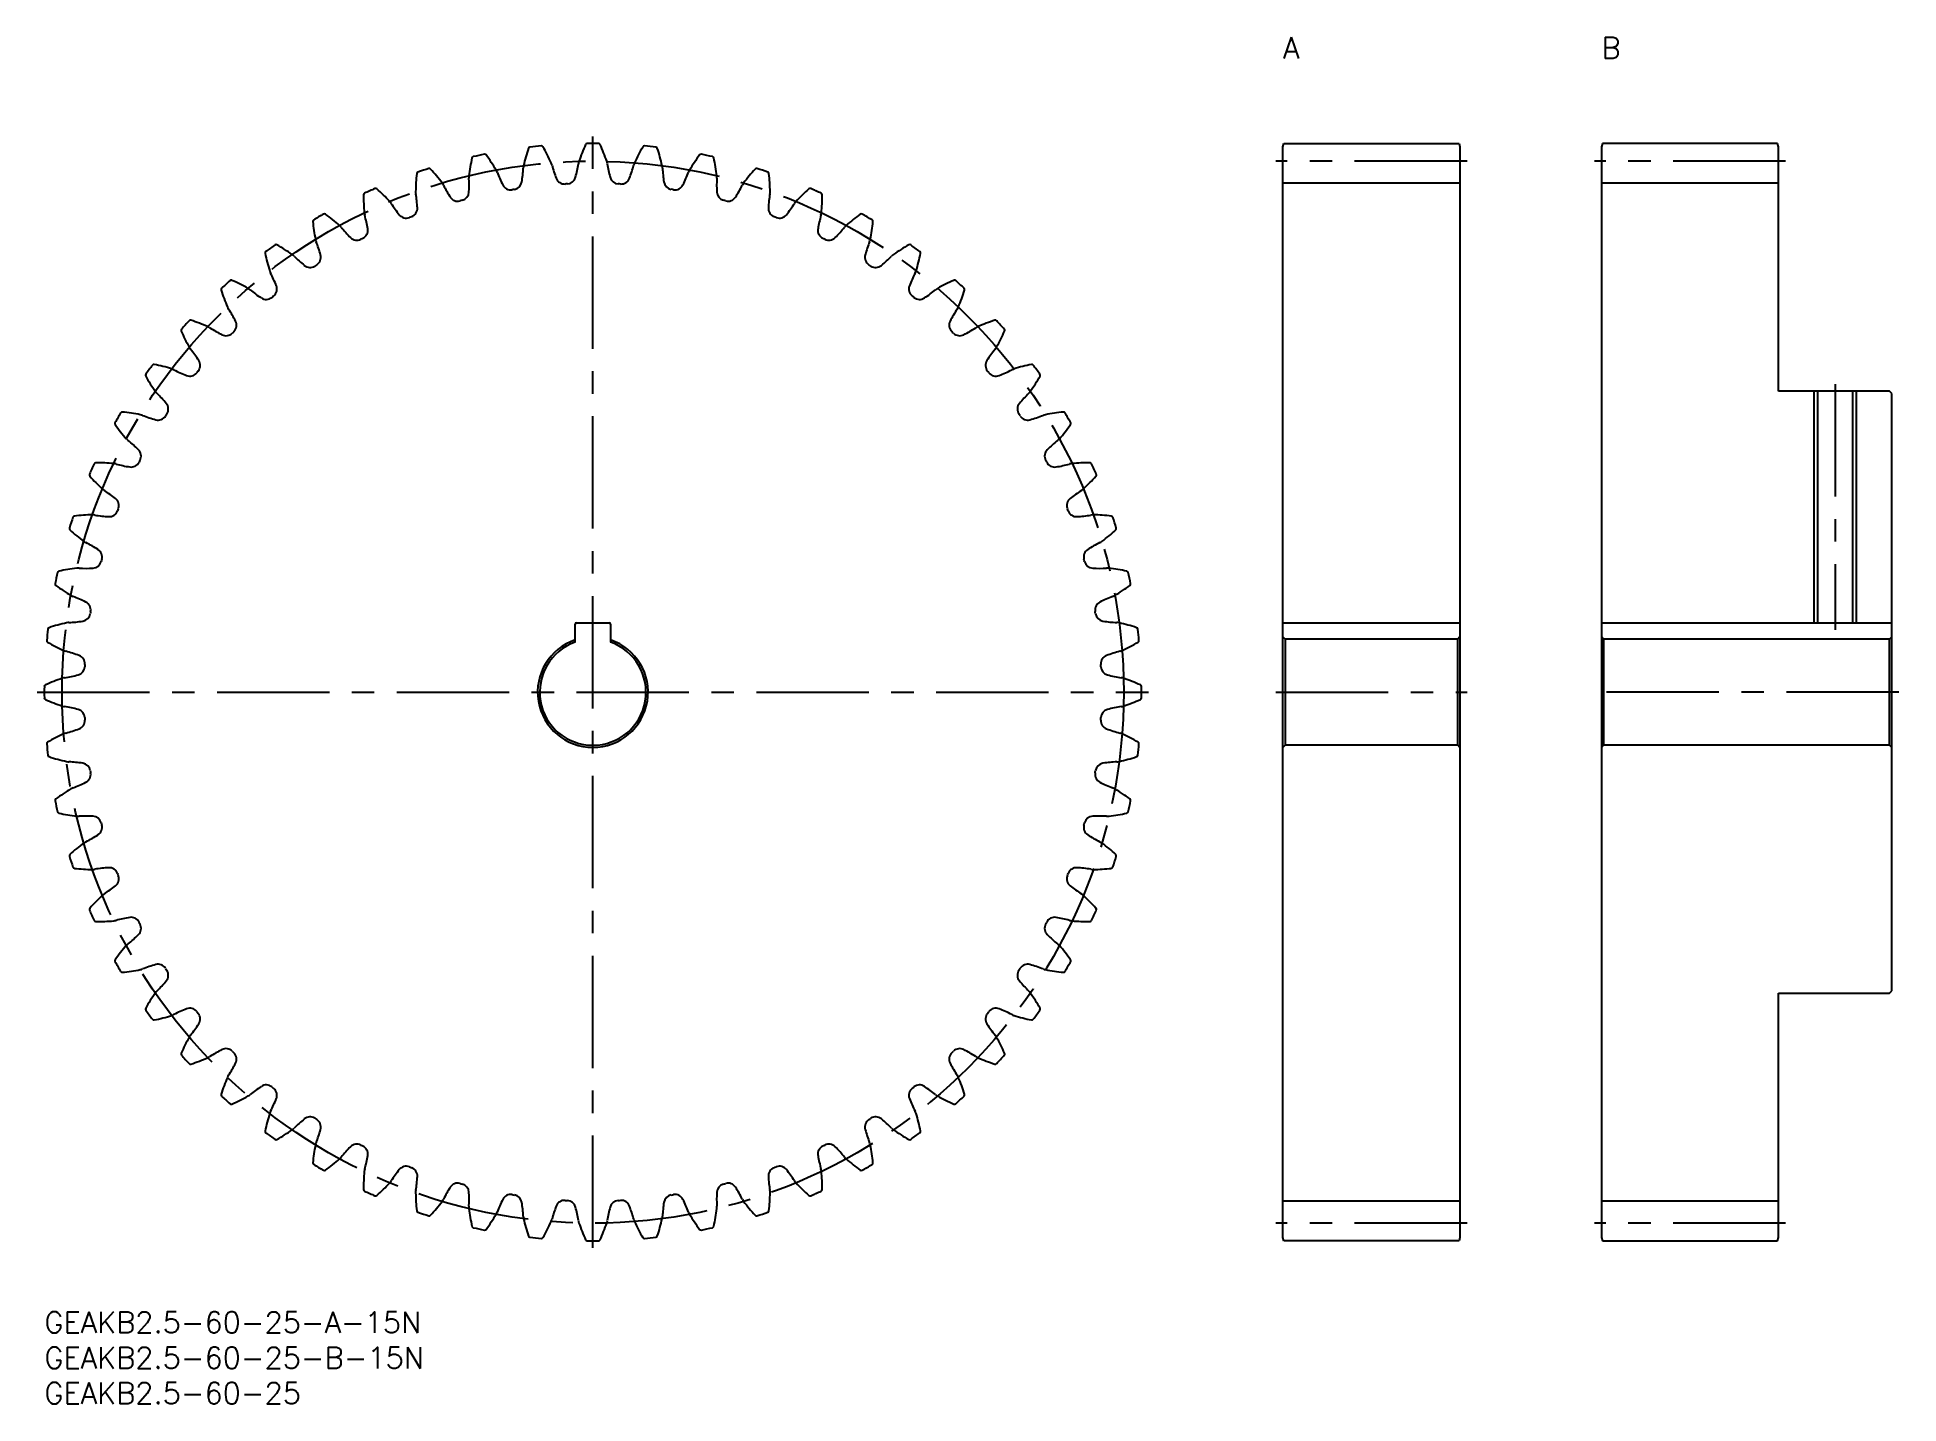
# Model space of a CAD drawing. Extents: x -1 to 262, y -13 to 180.
import ezdxf

# ---------------------------------------------------------------- set-up
doc = ezdxf.new("R2010")
doc.units = 0
doc.header["$LTSCALE"] = 0.5
doc.linetypes.add('CENTER', pattern=[50.8, 31.75, -6.35, 6.35, -6.35])
for name, color, linetype in [('MSM_CENTER', 1, 'CENTER'), ('MSM_CONTINUOUS', 7, 'CONTINUOUS'), ('MSM_NARROW', 5, 'CONTINUOUS'), ('MSM_PART_NUMBER', 7, 'CONTINUOUS')]:
    doc.layers.add(name, color=color, linetype=linetype)
doc.styles.get("Standard").update_dxf_attribs({"font": 'txt.shx', "height": 2, "bigfont": 'bigfont.shx'})

# ---------------------------------------------------------------- blocks, each defined once
blk = doc.blocks.new('*U3')
at = {"layer": 'MSM_PART_NUMBER'}
blk.add_text('GEAKB2.5-60-25-A-15N', height=3, dxfattribs=at).set_placement((0, -3))
blk = doc.blocks.new('*U4')
at = {"layer": 'MSM_PART_NUMBER'}
blk.add_text('GEAKB2.5-60-25-B-15N', height=3, dxfattribs=at).set_placement((0, -8))
blk = doc.blocks.new('*U5')
at = {"layer": 'MSM_PART_NUMBER'}
blk.add_text('GEAKB2.5-60-25', height=3, dxfattribs=at).set_placement((0, -13))
blk = doc.blocks.new('*U6')
at = {"layer": 'MSM_PART_NUMBER'}
blk.add_text('A', height=3, dxfattribs=at).set_placement((175, 177))
blk = doc.blocks.new('*U7')
at = {"layer": 'MSM_PART_NUMBER'}
blk.add_text('B', height=3, dxfattribs=at).set_placement((220, 177))

msp = doc.modelspace()

# ---------------------------------------------------------------- linework, layer by layer
at = {"layer": 'MSM_CENTER'}
for p, q in [((77.5, 9), (77.5, 166)), ((201, 162.5), (174, 162.5)), ((246, 162.5), (219, 162.5)), ((253, 131), (253, 96.3)), ((-1, 87.5), (156, 87.5)), ((174, 87.5), (201, 87.5)), ((262, 87.5), (219, 87.5)), ((201, 12.5), (174, 12.5)), ((246, 12.5), (219, 12.5))]:
    msp.add_line(p, q, dxfattribs=at)
msp.add_circle((77.5, 87.5), 75, dxfattribs=at)
at = {"layer": 'MSM_CONTINUOUS'}
for p, q in [((175, 164.5), (175.13, 165)), ((175, 10.5), (175, 164.5)), ((175.13, 165), (199.87, 165)), ((199.87, 165), (200, 164.5)), ((200, 164.5), (200, 10.5)), ((220.13, 165), (220, 164.5)), ((220, 164.5), (220, 10.5)), ((244.87, 165), (220.13, 165)), ((245, 164.5), (244.87, 165)), ((245, 130), (245, 164.5)), ((200, 159.38), (175, 159.38)), ((245, 159.38), (220, 159.38)), ((260.7, 130), (245, 130)), ((250.54, 130), (250.54, 97.3)), ((255.46, 130), (255.46, 97.3)), ((261, 129.7), (260.7, 130)), ((261, 45.3), (261, 129.7)), ((75, 94.57), (75, 97.1)), ((75.2, 97.3), (79.8, 97.3)), ((80, 97.1), (80, 94.57)), ((175, 97.3), (200, 97.3)), ((175.3, 95), (175, 95.3)), ((199.7, 95), (175.3, 95)), ((175.3, 95), (175.3, 80)), ((200, 95.3), (199.7, 95)), ((199.7, 80), (199.7, 95)), ((220, 97.3), (261, 97.3)), ((220.3, 95), (220, 95.3)), ((260.7, 95), (220.3, 95)), ((220.3, 95), (220.3, 80)), ((261, 95.3), (260.7, 95)), ((260.7, 80), (260.7, 95)), ((175.3, 80), (175, 79.7)), ((199.7, 80), (175.3, 80)), ((200, 79.7), (199.7, 80)), ((220.3, 80), (220, 79.7)), ((260.7, 80), (220.3, 80)), ((261, 79.7), (260.7, 80)), ((245, 10.5), (245, 45)), ((245, 45), (260.7, 45)), ((260.7, 45), (261, 45.3)), ((200, 15.63), (175, 15.63)), ((245, 15.63), (220, 15.63)), ((175.13, 10), (175, 10.5)), ((199.87, 10), (175.13, 10)), ((200, 10.5), (199.87, 10)), ((220, 10.5), (220.13, 10)), ((220.13, 10), (244.87, 10)), ((244.87, 10), (245, 10.5))]:
    msp.add_line(p, q, dxfattribs=at)
for centre, radius, start, end in [((60.66, 162.89), 0.25, 102.5917, 167.3994), ((77.5, 87.5), 77.5, 101.4083, 102.5917), ((62.22, 163.22), 0.25, 36.6006, 101.4083), ((43.15, 149.06), 24, 30.5, 36.6006), ((91.14, 156.66), 24, 161.3994, 167.5), ((68.63, 164.24), 0.25, 96.5917, 161.3994), ((77.5, 87.5), 77.5, 95.4083, 96.5917), ((70.22, 164.41), 0.25, 30.6006, 95.4083), ((49.78, 152.32), 24, 24.5, 30.6006), ((98.3, 154.86), 24, 155.3994, 161.5), ((76.7, 164.75), 0.25, 90.5917, 155.3994), ((77.5, 87.5), 77.5, 89.4083, 90.5917), ((78.3, 164.75), 0.25, 24.6007, 89.4083), ((56.7, 154.86), 24, 18.5, 24.6006), ((105.22, 152.32), 24, 149.3994, 155.5), ((84.78, 164.41), 0.25, 84.5917, 149.3994), ((77.5, 87.5), 77.5, 83.4083, 84.5917), ((86.37, 164.24), 0.25, 18.6006, 83.4083), ((63.86, 156.66), 24, 12.5, 18.6006), ((111.85, 149.06), 24, 143.3994, 149.5), ((92.78, 163.22), 0.25, 78.5917, 143.3994), ((77.5, 87.5), 77.5, 77.4083, 78.5917), ((94.34, 162.89), 0.25, 12.6006, 77.4083), ((76.46, 157.99), 24, 173.3994, 179.5), ((52.87, 160.72), 0.25, 108.5917, 173.3994), ((77.5, 87.5), 77.5, 107.4083, 108.5917), ((54.39, 161.21), 0.25, 42.6006, 107.4083), ((36.91, 145.14), 24, 36.5, 42.6006), ((83.84, 157.71), 24, 167.3994, 173.5), ((62.05, 160.19), 2.07, 20.9267, 30.5), ((82.66, 168.09), 20, 200.959, 206.5788), ((47.69, 162.55), 20, 351.4212, 357.041), ((69.73, 161.41), 2.07, 167.5, 177.0733), ((69.73, 161.41), 2.07, 14.9267, 24.5), ((91.05, 167.11), 20, 194.959, 200.5788), ((55.7, 165.25), 20, 345.4212, 351.041), ((77.5, 161.82), 2.07, 161.5, 171.0733), ((77.5, 161.82), 2.07, 8.9267, 18.5), ((99.3, 165.25), 20, 188.959, 194.5788), ((63.95, 167.11), 20, 339.4212, 345.041), ((85.27, 161.41), 2.07, 155.5, 165.0733), ((85.27, 161.41), 2.07, 2.9267, 12.5), ((107.31, 162.55), 20, 182.959, 188.5788), ((72.34, 168.09), 20, 333.4212, 339.041), ((92.95, 160.19), 2.07, 149.5, 159.0733), ((71.16, 157.71), 24, 6.5, 12.6006), ((118.09, 145.14), 24, 137.3994, 143.5), ((100.61, 161.21), 0.25, 72.5917, 137.3994), ((77.5, 87.5), 77.5, 71.4083, 72.5917), ((102.13, 160.72), 0.25, 6.6006, 71.4083), ((78.54, 157.99), 24, 0.5, 6.6006), ((45.35, 157.74), 0.25, 114.5917, 179.3994), ((77.5, 87.5), 77.5, 113.4083, 114.5917), ((46.81, 158.39), 0.25, 48.6006, 113.4083), ((31.1, 140.58), 24, 42.5, 48.6006), ((54.53, 158.18), 2.07, 179.5, 189.0733), ((32.74, 154.71), 20, 3.4212, 9.041), ((54.53, 158.18), 2.07, 26.9267, 36.5), ((74.21, 168.18), 20, 206.959, 212.5788), ((58.74, 158.18), 1.25, 284.8649, 357.4212), ((62.05, 160.19), 2.07, 173.5, 183.0733), ((40.01, 159.02), 20, 357.4212, 3.041), ((65.89, 159.7), 1.25, 206.5788, 279.1351), ((77.5, 87.5), 71.87, 98.8649, 99.1351), ((66.23, 159.75), 1.25, 278.8649, 351.4212), ((73.5, 160.52), 1.25, 200.5788, 273.1351), ((77.5, 87.5), 71.88, 92.8649, 93.1351), ((73.85, 160.53), 1.25, 272.8649, 345.4212), ((81.15, 160.53), 1.25, 194.5788, 267.1351), ((77.5, 87.5), 71.88, 86.8649, 87.1351), ((81.5, 160.52), 1.25, 266.8649, 339.4212), ((88.77, 159.75), 1.25, 188.5788, 261.1351), ((77.5, 87.5), 71.88, 80.8649, 81.1351), ((89.11, 159.7), 1.25, 260.8649, 333.4212), ((114.99, 159.02), 20, 176.959, 182.5788), ((92.95, 160.19), 2.07, 356.9267, 6.5), ((96.26, 158.18), 1.25, 182.5788, 255.1351), ((80.79, 168.18), 20, 327.4212, 333.041), ((100.47, 158.18), 2.07, 143.5, 153.0733), ((122.26, 154.71), 20, 170.959, 176.5788), ((100.47, 158.18), 2.07, 350.9267, 0.5), ((123.9, 140.58), 24, 131.3994, 137.5), ((108.19, 158.39), 0.25, 66.5917, 131.3994), ((77.5, 87.5), 77.5, 65.4083, 66.5917), ((109.65, 157.74), 0.25, 0.6006, 65.4083), ((69.1, 157.49), 24, 179.3994, 185.5), ((47.27, 155.39), 2.07, 185.5, 195.0733), ((47.27, 155.39), 2.07, 32.9267, 42.5), ((65.79, 167.4), 20, 212.959, 218.5788), ((51.46, 155.83), 1.25, 290.8649, 3.4212), ((58.41, 158.09), 1.25, 212.5788, 285.1351), ((77.5, 87.5), 71.88, 104.8649, 105.1351), ((77.5, 87.5), 71.88, 74.8649, 75.1351), ((96.59, 158.09), 1.25, 254.8649, 327.4212), ((103.54, 155.83), 1.25, 176.5788, 249.1351), ((89.21, 167.4), 20, 321.4212, 327.041), ((107.73, 155.39), 2.07, 137.5, 147.0733), ((107.73, 155.39), 2.07, 344.9267, 354.5), ((85.9, 157.49), 24, 354.5, 0.6006), ((38.19, 154), 0.25, 120.5917, 185.3994), ((61.83, 156.23), 24, 185.3994, 191.5), ((77.5, 87.5), 77.5, 119.4083, 120.5917), ((39.57, 154.8), 0.25, 54.6006, 119.4083), ((25.81, 135.44), 24, 48.5, 54.6006), ((40.34, 151.86), 2.07, 38.9267, 48.5), ((57.5, 165.74), 20, 218.959, 224.5788), ((44.46, 152.73), 1.25, 296.8649, 9.4212), ((25.96, 149.66), 20, 9.4212, 15.041), ((51.13, 155.71), 1.25, 218.5788, 291.1351), ((77.5, 87.5), 71.88, 110.8649, 111.1351), ((77.5, 87.5), 71.87, 68.8649, 69.1351), ((103.87, 155.71), 1.25, 248.8649, 321.4212), ((110.54, 152.73), 1.25, 170.5788, 243.1351), ((129.04, 149.66), 20, 164.959, 170.5788), ((97.5, 165.74), 20, 315.4212, 321.041), ((114.66, 151.86), 2.07, 131.5, 141.0733), ((129.19, 135.44), 24, 125.3994, 131.5), ((115.43, 154.8), 0.25, 60.5917, 125.3994), ((77.5, 87.5), 77.5, 59.4083, 60.5917), ((93.17, 156.23), 24, 348.5, 354.6006), ((116.81, 154), 0.25, 354.6006, 59.4083), ((77.5, 87.5), 77.5, 125.4083, 126.5917), ((32.74, 150.46), 0.25, 60.6006, 125.4083), ((21.08, 129.77), 24, 54.5, 60.6006), ((40.34, 151.86), 2.07, 191.5, 201.0733), ((19.74, 143.94), 20, 15.4212, 21.041), ((44.15, 152.58), 1.25, 224.5788, 297.1351), ((77.5, 87.5), 71.87, 116.8649, 117.1351), ((77.5, 87.5), 71.87, 62.8649, 63.1351), ((110.85, 152.58), 1.25, 242.8649, 315.4212), ((135.26, 143.94), 20, 158.959, 164.5788), ((114.66, 151.86), 2.07, 338.9267, 348.5), ((133.92, 129.77), 24, 119.3994, 125.5), ((122.26, 150.46), 0.25, 54.5917, 119.3994), ((77.5, 87.5), 77.5, 53.4083, 54.5917), ((31.45, 149.52), 0.25, 126.5917, 191.3994), ((54.73, 154.22), 24, 191.3994, 197.5), ((33.82, 147.62), 2.07, 44.9267, 54.5), ((49.44, 163.22), 20, 224.959, 230.5788), ((37.53, 148.73), 1.25, 230.5788, 303.1351), ((77.5, 87.5), 71.88, 122.8649, 123.1351), ((37.82, 148.92), 1.25, 302.8649, 15.4212), ((117.18, 148.92), 1.25, 164.5788, 237.1351), ((77.5, 87.5), 71.87, 56.8649, 57.1351), ((117.47, 148.73), 1.25, 236.8649, 309.4212), ((105.56, 163.22), 20, 309.4212, 315.041), ((121.18, 147.62), 2.07, 125.5, 135.0733), ((100.27, 154.22), 24, 342.5, 348.6006), ((123.55, 149.52), 0.25, 348.6006, 53.4083), ((77.5, 87.5), 77.5, 131.4083, 132.5917), ((26.41, 145.44), 0.25, 66.6006, 131.4083), ((16.97, 123.64), 24, 60.5, 66.6006), ((33.82, 147.62), 2.07, 197.5, 207.0733), ((14.16, 137.59), 20, 21.4212, 27.041), ((31.62, 144.44), 1.25, 308.8649, 21.4212), ((123.38, 144.44), 1.25, 158.5788, 231.1351), ((140.84, 137.59), 20, 152.959, 158.5788), ((121.18, 147.62), 2.07, 332.9267, 342.5), ((138.03, 123.64), 24, 113.3994, 119.5), ((128.59, 145.44), 0.25, 48.5917, 113.3994), ((77.5, 87.5), 77.5, 47.4083, 48.5917), ((25.22, 144.37), 0.25, 132.5917, 197.3994), ((47.88, 151.47), 24, 197.3994, 203.5), ((27.77, 142.73), 2.07, 50.9267, 60.5), ((41.67, 159.87), 20, 230.959, 236.5788), ((31.35, 144.22), 1.25, 236.5788, 309.1351), ((77.5, 87.5), 71.87, 128.8649, 129.1351), ((77.5, 87.5), 71.88, 50.8649, 51.1351), ((123.65, 144.22), 1.25, 230.8649, 303.4212), ((113.33, 159.87), 20, 303.4212, 309.041), ((127.23, 142.73), 2.07, 119.5, 129.0733), ((107.12, 151.47), 24, 336.5, 342.6006), ((129.78, 144.37), 0.25, 342.6006, 47.4083), ((77.5, 87.5), 77.5, 137.4083, 138.5917), ((20.63, 139.78), 0.25, 72.6006, 137.4083), ((13.53, 117.12), 24, 66.5, 72.6006), ((27.77, 142.73), 2.07, 203.5, 213.0733), ((9.27, 130.69), 20, 27.4212, 33.041), ((25.91, 139.33), 1.25, 314.8649, 27.4212), ((129.09, 139.33), 1.25, 152.5788, 225.1351), ((145.73, 130.69), 20, 146.959, 152.5788), ((127.23, 142.73), 2.07, 326.9267, 336.5), ((141.47, 117.12), 24, 107.3994, 113.5), ((134.37, 139.78), 0.25, 42.5917, 107.3994), ((77.5, 87.5), 77.5, 41.4083, 42.5917), ((19.56, 138.59), 0.25, 138.5917, 203.3994), ((41.36, 148.03), 24, 203.3994, 209.5), ((22.27, 137.23), 2.07, 56.9267, 66.5), ((34.31, 155.73), 20, 236.959, 242.5788), ((25.67, 139.09), 1.25, 242.5788, 315.135), ((77.5, 87.5), 71.87, 134.8649, 135.1351), ((77.5, 87.5), 71.87, 44.8649, 45.1351), ((129.33, 139.09), 1.25, 224.8649, 297.4212), ((120.69, 155.73), 20, 297.4212, 303.041), ((132.73, 137.23), 2.07, 113.5, 123.0733), ((113.64, 148.03), 24, 330.5, 336.6006), ((135.44, 138.59), 0.25, 336.6005, 41.4083), ((22.27, 137.23), 2.07, 209.5, 219.0733), ((5.13, 123.33), 20, 33.4212, 39.041), ((20.78, 133.65), 1.25, 320.8649, 33.4212), ((134.22, 133.65), 1.25, 146.5788, 219.1351), ((149.87, 123.33), 20, 140.959, 146.5788), ((132.73, 137.23), 2.07, 320.9267, 330.5), ((14.54, 132.26), 0.25, 144.5917, 209.3994), ((35.23, 143.92), 24, 209.3994, 215.5), ((77.5, 87.5), 77.5, 143.4083, 144.5917), ((15.48, 133.55), 0.25, 78.6006, 143.4083), ((10.78, 110.27), 24, 72.5, 78.6006), ((17.38, 131.18), 2.07, 62.9267, 72.5), ((27.41, 150.84), 20, 242.959, 248.5788), ((20.56, 133.38), 1.25, 248.5788, 321.135), ((77.5, 87.5), 71.88, 140.8649, 141.1351), ((77.5, 87.5), 71.87, 38.8649, 39.1351), ((134.44, 133.38), 1.25, 218.8649, 291.4212), ((127.59, 150.84), 20, 291.4212, 297.041), ((137.62, 131.18), 2.07, 107.5, 117.0733), ((144.22, 110.27), 24, 101.3994, 107.5), ((119.77, 143.92), 24, 324.5, 330.6006), ((139.52, 133.55), 0.25, 36.5917, 101.3994), ((77.5, 87.5), 77.5, 35.4083, 36.5917), ((140.46, 132.26), 0.25, 330.6005, 35.4083), ((17.38, 131.18), 2.07, 215.5, 225.0733), ((1.78, 115.56), 20, 39.4212, 45.041), ((153.22, 115.56), 20, 134.959, 140.5788), ((137.62, 131.18), 2.07, 314.9267, 324.5), ((77.5, 87.5), 77.5, 149.4083, 150.5917), ((11, 126.81), 0.25, 84.6007, 149.4083), ((8.77, 103.17), 24, 78.5, 84.6006), ((13.14, 124.66), 2.07, 68.9267, 78.5), ((21.06, 145.26), 20, 248.959, 254.5788), ((16.08, 127.18), 1.25, 254.5788, 327.135), ((77.5, 87.5), 71.87, 146.8649, 147.1351), ((16.27, 127.47), 1.25, 326.8649, 39.4212), ((138.73, 127.47), 1.25, 140.5788, 213.1351), ((77.5, 87.5), 71.88, 32.8649, 33.1351), ((138.92, 127.18), 1.25, 212.8649, 285.4212), ((133.94, 145.26), 20, 285.4212, 291.041), ((141.86, 124.66), 2.07, 101.5, 111.0733), ((146.23, 103.17), 24, 95.3994, 101.5), ((144, 126.81), 0.25, 30.5914, 95.3994), ((77.5, 87.5), 77.5, 29.4083, 30.5917), ((10.2, 125.43), 0.25, 150.5917, 215.3994), ((29.56, 139.19), 24, 215.3994, 221.5), ((125.44, 139.19), 24, 318.5, 324.6006), ((144.8, 125.43), 0.25, 324.6006, 29.4083), ((13.14, 124.66), 2.07, 221.5, 231.0733), ((-0.74, 107.5), 20, 45.4212, 51.041), ((12.42, 120.85), 1.25, 332.8649, 45.4212), ((142.58, 120.85), 1.25, 134.5788, 207.1351), ((155.74, 107.5), 20, 128.959, 134.5788), ((141.86, 124.66), 2.07, 308.9267, 318.5), ((77.5, 87.5), 77.5, 155.4083, 156.5917), ((7.26, 119.65), 0.25, 90.6006, 155.4083), ((7.51, 95.9), 24, 84.5, 90.6006), ((9.61, 117.73), 2.07, 74.9267, 84.5), ((15.34, 139.04), 20, 254.959, 260.5788), ((12.27, 120.54), 1.25, 260.5788, 333.135), ((77.5, 87.5), 71.87, 152.8649, 153.1351), ((77.5, 87.5), 71.88, 26.8649, 27.1351), ((142.73, 120.54), 1.25, 206.8649, 279.4212), ((139.66, 139.04), 20, 279.4212, 285.041), ((145.39, 117.73), 2.07, 95.5, 105.0733), ((147.49, 95.9), 24, 89.3994, 95.5), ((147.74, 119.65), 0.25, 24.5917, 89.3994), ((77.5, 87.5), 77.5, 23.4083, 24.5917), ((6.61, 118.19), 0.25, 156.5917, 221.3994), ((24.42, 133.9), 24, 221.3994, 227.5), ((9.61, 117.73), 2.07, 227.5, 237.0733), ((-2.4, 99.21), 20, 51.4212, 57.041), ((157.4, 99.21), 20, 122.959, 128.5788), ((145.39, 117.73), 2.07, 302.9267, 312.5), ((130.58, 133.9), 24, 312.5, 318.6006), ((148.39, 118.19), 0.25, 318.6006, 23.4083), ((9.17, 113.54), 1.25, 266.5788, 339.135), ((9.29, 113.87), 1.25, 338.8649, 51.4212), ((77.5, 87.5), 71.88, 158.8649, 159.1351), ((145.71, 113.87), 1.25, 128.5788, 201.1351), ((77.5, 87.5), 71.87, 20.8649, 21.1351), ((145.83, 113.54), 1.25, 200.8649, 273.4212), ((3.79, 110.61), 0.25, 162.5917, 227.3994), ((77.5, 87.5), 77.5, 161.4083, 162.5917), ((4.28, 112.13), 0.25, 96.6007, 161.4083), ((7.01, 88.54), 24, 90.5, 96.6006), ((6.82, 110.47), 2.07, 80.9267, 90.5), ((10.29, 132.26), 20, 260.959, 266.5788), ((144.71, 132.26), 20, 273.4212, 279.041), ((148.18, 110.47), 2.07, 89.5, 99.0733), ((147.99, 88.54), 24, 83.3994, 89.5), ((150.72, 112.13), 0.25, 18.5914, 83.3994), ((77.5, 87.5), 77.5, 17.4083, 18.5917), ((151.21, 110.61), 0.25, 312.6006, 17.4083), ((19.86, 128.09), 24, 227.3994, 233.5), ((6.82, 110.47), 2.07, 233.5, 243.0733), ((-3.18, 90.79), 20, 57.4212, 63.041), ((158.18, 90.79), 20, 116.959, 122.5788), ((148.18, 110.47), 2.07, 296.9267, 306.5), ((135.14, 128.09), 24, 306.5, 312.6006), ((6.82, 106.26), 1.25, 272.5788, 345.135), ((6.91, 106.59), 1.25, 344.8649, 57.4212), ((77.5, 87.5), 71.88, 164.8649, 165.1351), ((148.09, 106.59), 1.25, 122.5788, 195.1351), ((77.5, 87.5), 71.87, 14.8649, 15.1351), ((148.18, 106.26), 1.25, 194.8649, 267.4212), ((77.5, 87.5), 77.5, 167.4083, 168.5917), ((1.78, 102.78), 0.25, 168.5917, 233.3994), ((15.94, 121.85), 24, 233.3994, 239.5), ((2.11, 104.34), 0.25, 102.6006, 167.4083), ((7.29, 81.16), 24, 96.5, 102.6006), ((4.81, 102.95), 2.07, 86.9267, 96.5), ((5.98, 124.99), 20, 266.959, 272.5788), ((149.02, 124.99), 20, 267.4212, 273.041), ((150.19, 102.95), 2.07, 83.5, 93.0733), ((147.71, 81.16), 24, 77.3994, 83.5), ((139.06, 121.85), 24, 300.5, 306.6006), ((152.89, 104.34), 0.25, 12.5917, 77.3994), ((77.5, 87.5), 77.5, 11.4083, 12.5917), ((153.22, 102.78), 0.25, 306.6006, 11.4083), ((4.81, 102.95), 2.07, 239.5, 249.0733), ((-3.09, 82.34), 20, 63.4212, 69.041), ((5.3, 99.11), 1.25, 350.8649, 63.4212), ((149.7, 99.11), 1.25, 116.5788, 189.1351), ((158.09, 82.34), 20, 110.959, 116.5788), ((150.19, 102.95), 2.07, 290.9267, 300.5), ((3.59, 95.27), 2.07, 92.9267, 102.5), ((2.45, 117.31), 20, 272.959, 278.5788), ((5.25, 98.77), 1.25, 278.5788, 351.135), ((77.5, 87.5), 71.88, 170.8649, 171.1351), ((77.5, 87.5), 71.87, 8.8649, 9.1351), ((149.75, 98.77), 1.25, 188.8649, 261.4212), ((152.55, 117.31), 20, 261.4212, 267.041), ((151.41, 95.27), 2.07, 77.5, 87.0733), ((0.59, 94.78), 0.25, 174.5917, 239.3994), ((77.5, 87.5), 77.5, 173.4083, 174.5917), ((0.76, 96.37), 0.25, 108.6006, 173.4083), ((8.34, 73.86), 24, 102.5, 108.6006), ((77.5, 87.5), 7.8, 108.6939, 71.3061), ((75.2, 97.1), 0.2, 90, 180), ((79.8, 97.1), 0.2, 0, 90), ((146.66, 73.86), 24, 71.3994, 77.5), ((154.24, 96.37), 0.25, 6.5917, 71.3994), ((77.5, 87.5), 77.5, 5.4083, 6.5917), ((154.41, 94.78), 0.25, 300.6006, 5.4083), ((12.68, 115.22), 24, 239.3994, 245.5), ((3.59, 95.27), 2.07, 245.5, 255.0733), ((-2.11, 73.95), 20, 69.4212, 75.041), ((4.48, 91.5), 1.25, 356.8649, 69.4212), ((77.5, 87.5), 7.5, 109.4712, 70.5288), ((150.52, 91.5), 1.25, 110.5788, 183.1351), ((157.11, 73.95), 20, 104.959, 110.5788), ((151.41, 95.27), 2.07, 284.9267, 294.5), ((142.32, 115.22), 24, 294.5, 300.6006), ((10.14, 66.7), 24, 108.5, 114.6006), ((3.18, 87.5), 2.07, 98.9267, 108.5), ((-0.25, 109.3), 20, 278.959, 284.5788), ((4.47, 91.15), 1.25, 284.5788, 357.135), ((77.5, 87.5), 71.88, 176.8649, 177.1351), ((77.5, 87.5), 71.88, 2.8649, 3.1351), ((150.53, 91.15), 1.25, 182.8649, 255.4212), ((155.25, 109.3), 20, 255.4212, 261.041), ((151.82, 87.5), 2.07, 71.5, 81.0733), ((144.86, 66.7), 24, 65.3994, 71.5), ((0.25, 88.3), 0.25, 114.6006, 179.4083), ((77.5, 87.5), 77.5, 179.4083, 180.5917), ((154.75, 88.3), 0.25, 0.5917, 65.3994), ((77.5, 87.5), 77.5, 359.4083, 0.5917), ((0.25, 86.7), 0.25, 180.5917, 245.3994), ((10.14, 108.3), 24, 245.3994, 251.5), ((3.18, 87.5), 2.07, 251.5, 261.0733), ((-0.25, 65.7), 20, 75.4212, 81.041), ((4.47, 83.85), 1.25, 2.8649, 75.4212), ((150.53, 83.85), 1.25, 104.5788, 177.1351), ((155.25, 65.7), 20, 98.959, 104.5788), ((151.82, 87.5), 2.07, 278.9267, 288.5), ((144.86, 108.3), 24, 288.5, 294.6006), ((154.75, 86.7), 0.25, 294.6006, 359.4083), ((12.68, 59.78), 24, 114.5, 120.6006), ((3.59, 79.73), 2.07, 104.9267, 114.5), ((-2.11, 101.05), 20, 284.959, 290.5788), ((4.48, 83.5), 1.25, 290.5788, 3.1351), ((77.5, 87.5), 71.88, 182.8649, 183.1351), ((77.5, 87.5), 71.87, 356.8649, 357.1351), ((150.52, 83.5), 1.25, 176.8649, 249.4212), ((157.11, 101.05), 20, 249.4212, 255.041), ((151.41, 79.73), 2.07, 65.5, 75.0733), ((142.32, 59.78), 24, 59.3994, 65.5), ((0.59, 80.22), 0.25, 120.6006, 185.4083), ((77.5, 87.5), 77.5, 185.4083, 186.5917), ((77.5, 87.5), 77.5, 353.4083, 354.5917), ((154.41, 80.22), 0.25, 354.5917, 59.3994), ((0.76, 78.63), 0.25, 186.5917, 251.3994), ((8.34, 101.14), 24, 251.3994, 257.5), ((3.59, 79.73), 2.07, 257.5, 267.0733), ((2.45, 57.69), 20, 81.4212, 87.041), ((5.25, 76.23), 1.25, 8.8649, 81.4212), ((77.5, 87.5), 71.88, 188.8649, 189.1351), ((77.5, 87.5), 71.87, 350.8649, 351.1351), ((149.75, 76.23), 1.25, 98.5788, 171.1351), ((152.55, 57.69), 20, 92.959, 98.5788), ((151.41, 79.73), 2.07, 272.9267, 282.5), ((146.66, 101.14), 24, 282.5, 288.6006), ((154.24, 78.63), 0.25, 288.6006, 353.4083), ((15.94, 53.15), 24, 120.5, 126.6006), ((4.81, 72.05), 2.07, 110.9267, 120.5), ((-3.09, 92.66), 20, 290.959, 296.5788), ((5.3, 75.89), 1.25, 296.5788, 9.1351), ((149.7, 75.89), 1.25, 170.8649, 243.4212), ((158.09, 92.66), 20, 243.4212, 249.041), ((150.19, 72.05), 2.07, 59.5, 69.0733), ((139.06, 53.15), 24, 53.3994, 59.5), ((1.78, 72.22), 0.25, 126.6006, 191.4083), ((77.5, 87.5), 77.5, 191.4083, 192.5917), ((77.5, 87.5), 77.5, 347.4083, 348.5917), ((153.22, 72.22), 0.25, 348.5917, 53.3994), ((2.11, 70.66), 0.25, 192.5917, 257.3994), ((7.29, 93.84), 24, 257.3994, 263.5), ((4.81, 72.05), 2.07, 263.5, 273.0733), ((5.98, 50.01), 20, 87.4212, 93.041), ((6.82, 68.74), 1.25, 14.8649, 87.4212), ((6.91, 68.41), 1.25, 302.5788, 15.1351), ((77.5, 87.5), 71.87, 194.8649, 195.1351), ((148.09, 68.41), 1.25, 164.8649, 237.4212), ((77.5, 87.5), 71.88, 344.8649, 345.1351), ((148.18, 68.74), 1.25, 92.5788, 165.1351), ((149.02, 50.01), 20, 86.959, 92.5788), ((150.19, 72.05), 2.07, 266.9267, 276.5), ((147.71, 93.84), 24, 276.5, 282.6006), ((152.89, 70.66), 0.25, 282.6006, 347.4083), ((19.86, 46.91), 24, 126.5, 132.6006), ((6.82, 64.53), 2.07, 116.9267, 126.5), ((-3.18, 84.21), 20, 296.959, 302.5788), ((158.18, 84.21), 20, 237.4212, 243.041), ((148.18, 64.53), 2.07, 53.5, 63.0733), ((135.14, 46.91), 24, 47.3994, 53.5), ((3.79, 64.39), 0.25, 132.6005, 197.4083), ((77.5, 87.5), 77.5, 197.4083, 198.5917), ((77.5, 87.5), 77.5, 341.4083, 342.5917), ((151.21, 64.39), 0.25, 342.5917, 47.3994), ((4.28, 62.87), 0.25, 198.5917, 263.3994), ((7.01, 86.46), 24, 263.3994, 269.5), ((6.82, 64.53), 2.07, 269.5, 279.0733), ((10.29, 42.74), 20, 93.4212, 99.041), ((9.17, 61.46), 1.25, 20.8649, 93.4212), ((9.29, 61.13), 1.25, 308.5788, 21.1351), ((77.5, 87.5), 71.88, 200.8649, 201.1351), ((145.71, 61.13), 1.25, 158.8649, 231.4212), ((77.5, 87.5), 71.88, 338.8649, 339.1351), ((145.83, 61.46), 1.25, 86.5788, 159.1351), ((144.71, 42.74), 20, 80.959, 86.5788), ((148.18, 64.53), 2.07, 260.9267, 270.5), ((147.99, 86.46), 24, 270.5, 276.6006), ((150.72, 62.87), 0.25, 276.6006, 341.4083), ((24.42, 41.1), 24, 132.5, 138.6006), ((9.61, 57.27), 2.07, 122.9267, 132.5), ((-2.4, 75.79), 20, 302.959, 308.5788), ((157.4, 75.79), 20, 231.4212, 237.041), ((145.39, 57.27), 2.07, 47.5, 57.0733), ((130.58, 41.1), 24, 41.3994, 47.5), ((6.61, 56.81), 0.25, 138.6006, 203.4083), ((77.5, 87.5), 77.5, 203.4083, 204.5917), ((7.26, 55.35), 0.25, 204.5917, 269.3994), ((9.61, 57.27), 2.07, 275.5, 285.0733), ((15.34, 35.96), 20, 99.4212, 105.041), ((12.27, 54.46), 1.25, 26.8649, 99.4212), ((142.73, 54.46), 1.25, 80.5788, 153.1351), ((139.66, 35.96), 20, 74.959, 80.5788), ((145.39, 57.27), 2.07, 254.9267, 264.5), ((147.74, 55.35), 0.25, 270.6006, 335.4083), ((77.5, 87.5), 77.5, 335.4083, 336.5917), ((148.39, 56.81), 0.25, 336.5917, 41.3994), ((7.51, 79.1), 24, 269.3994, 275.5), ((-0.74, 67.5), 20, 308.959, 314.5788), ((12.42, 54.15), 1.25, 314.5788, 27.1351), ((77.5, 87.5), 71.88, 206.8649, 207.1351), ((142.58, 54.15), 1.25, 152.8649, 225.4212), ((77.5, 87.5), 71.88, 332.8649, 333.1351), ((155.74, 67.5), 20, 225.4212, 231.041), ((147.49, 79.1), 24, 264.5, 270.6006), ((29.56, 35.81), 24, 138.5, 144.6006), ((13.14, 50.34), 2.07, 128.9267, 138.5), ((141.86, 50.34), 2.07, 41.5, 51.0733), ((125.44, 35.81), 24, 35.3994, 41.5), ((10.2, 49.57), 0.25, 144.6006, 209.4083), ((77.5, 87.5), 77.5, 209.4083, 210.5917), ((11, 48.19), 0.25, 210.5917, 275.3994), ((8.77, 71.83), 24, 275.3994, 281.5), ((13.14, 50.34), 2.07, 281.5, 291.0733), ((21.06, 29.74), 20, 105.4212, 111.041), ((16.08, 47.82), 1.25, 32.8649, 105.4212), ((77.5, 87.5), 71.88, 212.8649, 213.1351), ((16.27, 47.53), 1.25, 320.5788, 33.1351), ((138.73, 47.53), 1.25, 146.8649, 219.4212), ((77.5, 87.5), 71.87, 326.8649, 327.1351), ((138.92, 47.82), 1.25, 74.5788, 147.1351), ((133.94, 29.74), 20, 68.959, 74.5788), ((141.86, 50.34), 2.07, 248.9267, 258.5), ((146.23, 71.83), 24, 258.5, 264.6006), ((144, 48.19), 0.25, 264.6006, 329.4083), ((77.5, 87.5), 77.5, 329.4083, 330.5917), ((144.8, 49.57), 0.25, 330.5917, 35.3994), ((35.23, 31.08), 24, 144.5, 150.6006), ((17.38, 43.82), 2.07, 134.9267, 144.5), ((1.78, 59.44), 20, 314.959, 320.5788), ((153.22, 59.44), 20, 219.4212, 225.041), ((137.62, 43.82), 2.07, 35.5, 45.0733), ((119.77, 31.08), 24, 29.3994, 35.5), ((14.54, 42.74), 0.25, 150.6005, 215.4083), ((77.5, 87.5), 77.5, 215.4083, 216.5917), ((27.41, 24.16), 20, 111.4212, 117.041), ((20.56, 41.62), 1.25, 38.8649, 111.4212), ((77.5, 87.5), 71.87, 218.8649, 219.1351), ((20.78, 41.35), 1.25, 326.5788, 39.1351), ((134.22, 41.35), 1.25, 140.8649, 213.4212), ((77.5, 87.5), 71.87, 320.8649, 321.1351), ((134.44, 41.62), 1.25, 68.5788, 141.1351), ((127.59, 24.16), 20, 62.959, 68.5788), ((77.5, 87.5), 77.5, 323.4083, 324.5917), ((140.46, 42.74), 0.25, 324.5917, 29.3994), ((15.48, 41.45), 0.25, 216.5917, 281.3994), ((10.78, 64.73), 24, 281.3994, 287.5), ((17.38, 43.82), 2.07, 287.5, 297.0733), ((5.13, 51.67), 20, 320.959, 326.5788), ((149.87, 51.67), 20, 213.4212, 219.041), ((137.62, 43.82), 2.07, 242.9267, 252.5), ((144.22, 64.73), 24, 252.5, 258.6006), ((139.52, 41.45), 0.25, 258.6006, 323.4083), ((41.36, 26.97), 24, 150.5, 156.6006), ((22.27, 37.77), 2.07, 140.9267, 150.5), ((34.31, 19.27), 20, 117.4212, 123.041), ((25.67, 35.91), 1.25, 44.8649, 117.4212), ((129.33, 35.91), 1.25, 62.5788, 135.1351), ((120.69, 19.27), 20, 56.959, 62.5788), ((132.73, 37.77), 2.07, 29.5, 39.0733), ((113.64, 26.97), 24, 23.3994, 29.5), ((19.56, 36.41), 0.25, 156.6006, 221.4083), ((77.5, 87.5), 77.5, 221.4083, 222.5917), ((20.63, 35.22), 0.25, 222.5917, 287.3994), ((13.53, 57.88), 24, 287.3994, 293.5), ((22.27, 37.77), 2.07, 293.5, 303.0733), ((9.27, 44.31), 20, 326.959, 332.5788), ((77.5, 87.5), 71.88, 224.8649, 225.1351), ((25.91, 35.67), 1.25, 332.5788, 45.1351), ((129.09, 35.67), 1.25, 134.8649, 207.4212), ((145.73, 44.31), 20, 207.4212, 213.041), ((77.5, 87.5), 71.88, 314.8649, 315.1351), ((132.73, 37.77), 2.07, 236.9267, 246.5), ((141.47, 57.88), 24, 246.5, 252.6006), ((134.37, 35.22), 0.25, 252.6005, 317.4083), ((77.5, 87.5), 77.5, 317.4083, 318.5917), ((135.44, 36.41), 0.25, 318.5917, 23.3994), ((47.88, 23.53), 24, 156.5, 162.6006), ((27.77, 32.27), 2.07, 146.9267, 156.5), ((41.67, 15.13), 20, 123.4212, 129.041), ((31.35, 30.78), 1.25, 50.8649, 123.4212), ((77.5, 87.5), 71.88, 230.8649, 231.1351), ((77.5, 87.5), 71.88, 308.8649, 309.1351), ((123.65, 30.78), 1.25, 56.5788, 129.1351), ((113.33, 15.13), 20, 50.959, 56.5788), ((127.23, 32.27), 2.07, 23.5, 33.0733), ((107.12, 23.53), 24, 17.3994, 23.5), ((25.22, 30.63), 0.25, 162.6007, 227.4083), ((77.5, 87.5), 77.5, 227.4083, 228.5917), ((26.41, 29.56), 0.25, 228.5917, 293.3994), ((16.97, 51.36), 24, 293.3994, 299.5), ((27.77, 32.27), 2.07, 299.5, 309.0733), ((14.16, 37.41), 20, 332.959, 338.5788), ((31.62, 30.56), 1.25, 338.5788, 51.1351), ((123.38, 30.56), 1.25, 128.8649, 201.4212), ((140.84, 37.41), 20, 201.4212, 207.041), ((127.23, 32.27), 2.07, 230.9267, 240.5), ((138.03, 51.36), 24, 240.5, 246.6006), ((128.59, 29.56), 0.25, 246.6005, 311.4083), ((77.5, 87.5), 77.5, 311.4083, 312.5917), ((129.78, 30.63), 0.25, 312.5917, 17.3994), ((54.73, 20.78), 24, 162.5, 168.6006), ((33.82, 27.38), 2.07, 152.9267, 162.5), ((49.44, 11.78), 20, 129.4212, 135.041), ((37.53, 26.27), 1.25, 56.8649, 129.4212), ((77.5, 87.5), 71.87, 236.8649, 237.1351), ((37.82, 26.08), 1.25, 344.5788, 57.1351), ((117.18, 26.08), 1.25, 122.8649, 195.4212), ((77.5, 87.5), 71.88, 302.8649, 303.1351), ((117.47, 26.27), 1.25, 50.5788, 123.1351), ((105.56, 11.78), 20, 44.959, 50.5788), ((121.18, 27.38), 2.07, 17.5, 27.0733), ((100.27, 20.78), 24, 11.3994, 17.5), ((31.45, 25.48), 0.25, 168.6006, 233.4083), ((77.5, 87.5), 77.5, 233.4083, 234.5917), ((32.74, 24.54), 0.25, 234.5917, 299.3994), ((21.08, 45.23), 24, 299.3994, 305.5), ((33.82, 27.38), 2.07, 305.5, 315.0733), ((40.34, 23.14), 2.07, 158.9267, 168.5), ((19.74, 31.06), 20, 338.959, 344.5788), ((44.15, 22.42), 1.25, 62.8649, 135.4212), ((110.85, 22.42), 1.25, 44.5788, 117.1351), ((135.26, 31.06), 20, 195.4212, 201.041), ((114.66, 23.14), 2.07, 11.5, 21.0733), ((121.18, 27.38), 2.07, 224.9267, 234.5), ((133.92, 45.23), 24, 234.5, 240.6006), ((122.26, 24.54), 0.25, 240.6006, 305.4083), ((77.5, 87.5), 77.5, 305.4083, 306.5917), ((123.55, 25.48), 0.25, 306.5917, 11.3994), ((61.83, 18.77), 24, 168.5, 174.6006), ((25.81, 39.56), 24, 305.3994, 311.5), ((40.34, 23.14), 2.07, 311.5, 321.0733), ((57.5, 9.26), 20, 135.4212, 141.041), ((77.5, 87.5), 71.88, 242.8649, 243.1351), ((44.46, 22.27), 1.25, 350.5788, 63.1351), ((25.96, 25.34), 20, 344.959, 350.5788), ((110.54, 22.27), 1.25, 116.8649, 189.4212), ((129.04, 25.34), 20, 189.4212, 195.041), ((77.5, 87.5), 71.88, 296.8649, 297.1351), ((97.5, 9.26), 20, 38.959, 44.5788), ((114.66, 23.14), 2.07, 218.9267, 228.5), ((129.19, 39.56), 24, 228.5, 234.6006), ((93.17, 18.77), 24, 5.3994, 11.5), ((38.19, 21), 0.25, 174.6006, 239.4083), ((77.5, 87.5), 77.5, 239.4083, 240.5917), ((39.57, 20.2), 0.25, 240.5917, 305.3994), ((69.1, 17.51), 24, 174.5, 180.6006), ((47.27, 19.61), 2.07, 164.9267, 174.5), ((47.27, 19.61), 2.07, 317.5, 327.0733), ((65.79, 7.6), 20, 141.4212, 147.041), ((51.13, 19.29), 1.25, 68.8649, 141.4212), ((77.5, 87.5), 71.87, 248.8649, 249.1351), ((51.46, 19.17), 1.25, 356.5788, 69.1351), ((32.74, 20.29), 20, 350.959, 356.5788), ((103.54, 19.17), 1.25, 110.8649, 183.4212), ((122.26, 20.29), 20, 183.4212, 189.041), ((77.5, 87.5), 71.88, 290.8649, 291.1351), ((103.87, 19.29), 1.25, 38.5788, 111.1351), ((89.21, 7.6), 20, 32.959, 38.5788), ((107.73, 19.61), 2.07, 212.9267, 222.5), ((107.73, 19.61), 2.07, 5.5, 15.0733), ((85.9, 17.51), 24, 359.3994, 5.5), ((115.43, 20.2), 0.25, 234.6006, 299.4083), ((77.5, 87.5), 77.5, 299.4083, 300.5917), ((116.81, 21), 0.25, 300.5917, 5.3994), ((45.35, 17.26), 0.25, 180.6006, 245.4083), ((77.5, 87.5), 77.5, 245.4083, 246.5917), ((46.81, 16.61), 0.25, 246.5917, 311.3994), ((31.1, 34.42), 24, 311.3994, 317.5), ((54.53, 16.82), 2.07, 170.9267, 180.5), ((76.46, 17.01), 24, 180.5, 186.6006), ((54.53, 16.82), 2.07, 323.5, 333.0733), ((74.21, 6.82), 20, 147.4212, 153.041), ((58.41, 16.91), 1.25, 74.8649, 147.4212), ((77.5, 87.5), 71.88, 254.8649, 255.1351), ((58.74, 16.82), 1.25, 2.5788, 75.1351), ((40.01, 15.98), 20, 356.959, 2.5788), ((82.66, 6.91), 20, 153.4212, 159.041), ((65.89, 15.3), 1.25, 80.8649, 153.4212), ((77.5, 87.5), 71.88, 260.8649, 261.1351), ((66.23, 15.25), 1.25, 8.5788, 81.1351), ((88.77, 15.25), 1.25, 98.8649, 171.4212), ((77.5, 87.5), 71.88, 278.8649, 279.1351), ((89.11, 15.3), 1.25, 26.5788, 99.1351), ((72.34, 6.91), 20, 20.959, 26.5788), ((114.99, 15.98), 20, 177.4212, 183.041), ((96.26, 16.82), 1.25, 104.8649, 177.4212), ((77.5, 87.5), 71.87, 284.8649, 285.1351), ((96.59, 16.91), 1.25, 32.5788, 105.1351), ((80.79, 6.82), 20, 26.959, 32.5788), ((100.47, 16.82), 2.07, 206.9267, 216.5), ((78.54, 17.01), 24, 353.3994, 359.5), ((100.47, 16.82), 2.07, 359.5, 9.0733), ((123.9, 34.42), 24, 222.5, 228.6006), ((108.19, 16.61), 0.25, 228.6006, 293.4083), ((77.5, 87.5), 77.5, 293.4083, 294.5917), ((109.65, 17.26), 0.25, 294.5917, 359.3994), ((52.87, 14.28), 0.25, 186.6006, 251.4083), ((77.5, 87.5), 77.5, 251.4083, 252.5917), ((54.39, 13.79), 0.25, 252.5917, 317.3994), ((36.91, 29.86), 24, 317.3994, 323.5), ((62.05, 14.81), 2.07, 176.9267, 186.5), ((83.84, 17.29), 24, 186.5, 192.6006), ((43.15, 25.94), 24, 323.3994, 329.5), ((62.05, 14.81), 2.07, 329.5, 339.0733), ((47.69, 12.45), 20, 2.959, 8.5788), ((69.73, 13.59), 2.07, 182.9267, 192.5), ((91.05, 7.89), 20, 159.4212, 165.041), ((73.5, 14.48), 1.25, 86.8649, 159.4212), ((77.5, 87.5), 71.88, 266.8649, 267.1351), ((73.85, 14.47), 1.25, 14.5788, 87.1351), ((55.7, 9.75), 20, 8.959, 14.5788), ((99.3, 9.75), 20, 165.4212, 171.041), ((81.15, 14.47), 1.25, 92.8649, 165.4212), ((77.5, 87.5), 71.87, 272.8649, 273.1351), ((81.5, 14.48), 1.25, 20.5788, 93.1351), ((63.95, 7.89), 20, 14.959, 20.5788), ((85.27, 13.59), 2.07, 347.5, 357.0733), ((107.31, 12.45), 20, 171.4212, 177.041), ((92.95, 14.81), 2.07, 200.9267, 210.5), ((111.85, 25.94), 24, 210.5, 216.6006), ((71.16, 17.29), 24, 347.3994, 353.5), ((92.95, 14.81), 2.07, 353.5, 3.0733), ((118.09, 29.86), 24, 216.5, 222.6006), ((100.61, 13.79), 0.25, 222.6006, 287.4083), ((77.5, 87.5), 77.5, 287.4083, 288.5917), ((102.13, 14.28), 0.25, 288.5917, 353.3994), ((60.66, 12.11), 0.25, 192.6006, 257.4083), ((77.5, 87.5), 77.5, 257.4083, 258.5917), ((62.22, 11.78), 0.25, 258.5917, 323.3994), ((91.14, 18.34), 24, 192.5, 198.6006), ((68.63, 10.76), 0.25, 198.6006, 263.4083), ((49.78, 22.68), 24, 329.3994, 335.5), ((69.73, 13.59), 2.07, 335.5, 345.0733), ((77.5, 13.18), 2.07, 188.9267, 198.5), ((98.3, 20.14), 24, 198.5, 204.6006), ((56.7, 20.14), 24, 335.3994, 341.5), ((77.5, 13.18), 2.07, 341.5, 351.0733), ((85.27, 13.59), 2.07, 194.9267, 204.5), ((105.22, 22.68), 24, 204.5, 210.6006), ((86.37, 10.76), 0.25, 276.5917, 341.3994), ((63.86, 18.34), 24, 341.3994, 347.5), ((92.78, 11.78), 0.25, 216.6005, 281.4083), ((77.5, 87.5), 77.5, 281.4083, 282.5917), ((94.34, 12.11), 0.25, 282.5917, 347.3994), ((77.5, 87.5), 77.5, 263.4083, 264.5917), ((70.22, 10.59), 0.25, 264.5917, 329.3994), ((76.7, 10.25), 0.25, 204.6006, 269.4083), ((77.5, 87.5), 77.5, 269.4083, 270.5917), ((78.3, 10.25), 0.25, 270.5917, 335.3994), ((84.78, 10.59), 0.25, 210.6006, 275.4083), ((77.5, 87.5), 77.5, 275.4083, 276.5917)]:
    msp.add_arc(centre, radius, start, end, dxfattribs=at)
at = {"layer": 'MSM_NARROW'}
for p, q in [((250, 130), (250, 97.3)), ((256, 130), (256, 97.3))]:
    msp.add_line(p, q, dxfattribs=at)

# ---------------------------------------------------------------- block references
at = {"layer": 'MSM_CONTINUOUS'}
for name in ['*U6', '*U7', '*U3', '*U4', '*U5']:
    msp.add_blockref(name, (0, 0), dxfattribs=at)

doc.saveas('drawing.dxf')
